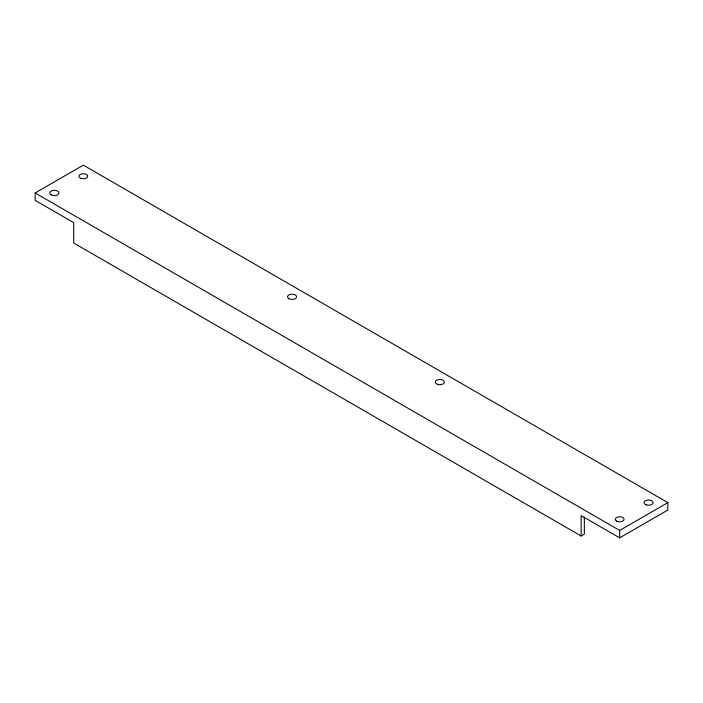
<?xml version="1.0" encoding="UTF-8"?>
<svg xmlns="http://www.w3.org/2000/svg" width="703" height="703" viewBox="0 0 703 703"><rect width="100%" height="100%" fill="white"/><g stroke="black" fill="none" stroke-linecap="round" stroke-linejoin="round"><path stroke-width="1.05" d="M581.135 535.994L73.692 243.027L73.692 222.631L35.15 200.381L35.15 192.965L83.323 165.152L667.85 502.619L667.85 510.035L619.677 537.848L581.135 515.598L581.135 535.994L584.342 534.139L584.342 516.969M35.15 192.965L619.677 530.431L667.85 502.619M619.677 530.431L619.677 537.848M616.575 521.099A4.385 2.531 0 0 0 623.913 519.965A4.385 2.531 0 0 0 618.543 516.863A4.385 2.531 0 0 0 616.575 521.099M437.547 384.365A4.543 2.619 0 0 0 444.366 382.098A4.543 2.619 0 0 0 437.547 379.822A4.543 2.619 0 0 0 437.547 384.365M646.312 504.895A4.543 2.619 0 0 0 653.122 502.619A4.543 2.619 0 0 0 646.312 500.351A4.543 2.619 0 0 0 646.312 504.895M51.205 194.819A4.543 2.619 0 0 0 58.806 193.641A4.543 2.619 0 0 0 53.243 190.425A4.543 2.619 0 0 0 51.205 194.819M81.135 178.465A4.385 2.531 0 0 0 87.708 176.277A4.385 2.531 0 0 0 81.135 174.08A4.385 2.531 0 0 0 81.135 178.465M288.871 298.652A4.543 2.619 0 0 0 296.473 297.474A4.543 2.619 0 0 0 290.91 294.267A4.543 2.619 0 0 0 288.871 298.652"/></g></svg>
